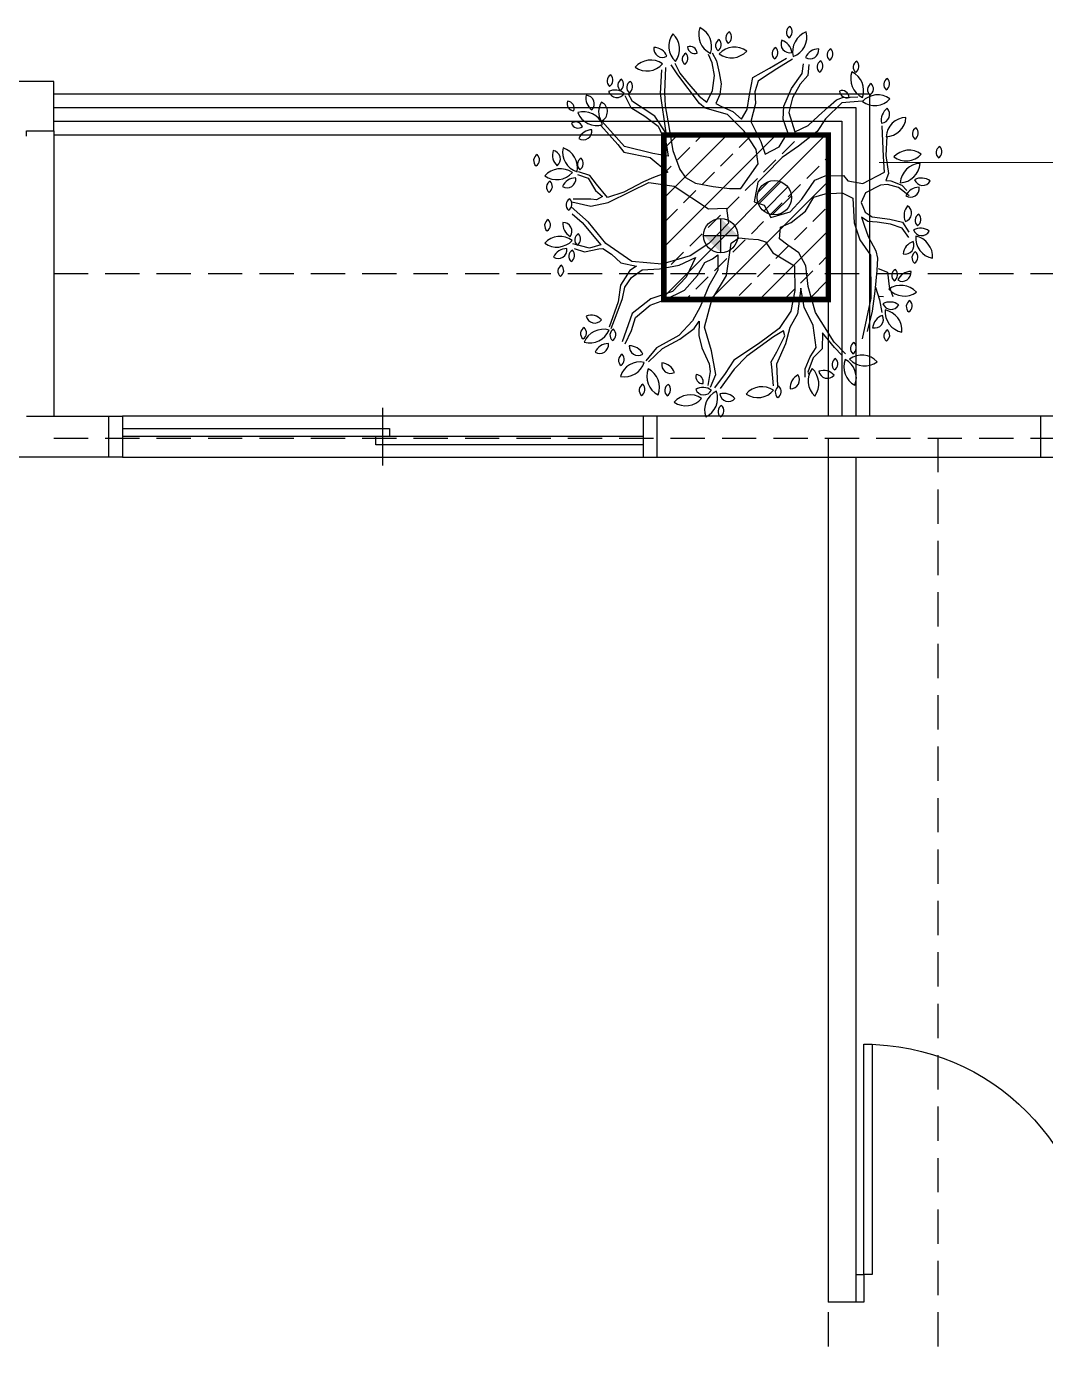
# Model space of a CAD drawing. Extents: x 489590 to 931630, y 16852 to 52972.
# Drawn here: x 493977.6 to 494349.4, y 52032 to 52513.4 of the extents above; entities that cross this region are included whole.
import ezdxf

# ---------------------------------------------------------------- set-up
doc = ezdxf.new("R2010")
doc.units = 0
doc.header["$LTSCALE"] = 50
doc.linetypes.add('1', pattern=[0.375, 0.25, -0.125])
for name, color, linetype in [('ASP_4', 4, 'Continuous'), ('BEAM', 6, 'Continuous'), ('FURN', 4, 'Continuous'), ('IRR-SYM', 6, 'Continuous'), ('L-L', 7, 'Continuous'), ('L-植栽', 72, 'Continuous'), ('OPEN', 5, 'Continuous'), ('WALL', 2, 'Continuous'), ('WALL2', 3, 'Continuous')]:
    doc.layers.add(name, color=color, linetype=linetype)
doc.layers.add('植栽', color=94, linetype='Continuous', lineweight=13)

# ---------------------------------------------------------------- blocks, each defined once
blk = doc.blocks.new('$PDS00100RS06Y008C00008C10')
at = {"color": 0, "linetype": 'Continuous'}
for p, q in [((42, 89), (39, 89)), ((39, 89), (39, 5)), ((42, 5), (42, 89)), ((-45, 5), (-42, 5)), ((-42, 5), (-42, -5)), ((39, 5), (42, 5)), ((45, 5), (42, 5)), ((42, 5), (42, -5)), ((-42, -5), (-45, -5)), ((42, -5), (45, -5))]:
    blk.add_line(p, q, dxfattribs=at)
blk.add_arc((42, 5), 84, 90, 180, dxfattribs=at)
blk = doc.blocks.new('$PWS002115O0FFK0DW00008C2')
at = {"color": 0, "linetype": 'Continuous'}
for p, q in [((0, -10.5), (0, 10.5)), ((-100, 7.5), (-95, 7.5)), ((-95, 7.5), (-95, -7.5)), ((95, 7.5), (-95, 7.5)), ((100, 7.5), (95, 7.5)), ((95, 7.5), (95, -7.5)), ((-95, 3), (2.5, 3)), ((95, 0), (-95, 0)), ((-2.5, -3), (-2.5, 0)), ((2.5, 3), (2.5, 0)), ((95, -3), (-2.5, -3)), ((-95, -7.5), (-100, -7.5)), ((-95, -7.5), (95, -7.5)), ((95, -7.5), (100, -7.5))]:
    blk.add_line(p, q, dxfattribs=at)
blk = doc.blocks.new('$PWS002115O0ASW0DW00008C2')
at = {"color": 0, "linetype": 'Continuous'}
for p, q in [((0, -10.5), (0, 10.5)), ((-70, 7.5), (-65, 7.5)), ((-65, 7.5), (-65, -7.5)), ((65, 7.5), (-65, 7.5)), ((70, 7.5), (65, 7.5)), ((65, 7.5), (65, -7.5)), ((-65, 3), (2.5, 3)), ((65, 0), (-65, 0)), ((-2.5, -3), (-2.5, 0)), ((2.5, 3), (2.5, 0)), ((65, -3), (-2.5, -3)), ((-65, -7.5), (-70, -7.5)), ((-65, -7.5), (65, -7.5)), ((65, -7.5), (70, -7.5))]:
    blk.add_line(p, q, dxfattribs=at)
blk = doc.blocks.new('A$C41D02FE1')
at = {"layer": 'L-植栽', "color": 9, "true_color": 0xc7c8ca}
for p, q in [((-18.52, 69.97), (-20.12, 73.78)), ((-18.48, 74.47), (-16.61, 70.77)), ((-41.67, 66.81), (-42.23, 55.88)), ((-39.85, 67.76), (-40.2, 56.39)), ((-34.22, 64.42), (-37.14, 69.03)), ((-35.5, 69.75), (-33.25, 65.17)), ((-17.41, 64.23), (-18.52, 69.97)), ((-16.61, 70.77), (-15.34, 65.44)), ((0.06, 63.27), (7.62, 67.48)), ((10.98, 67.17), (4.9, 63.24)), ((7.62, 67.48), (15.34, 72.1)), ((18.15, 71.55), (10.98, 67.17)), ((22.47, 65.09), (23.18, 69.52)), ((25.59, 69.16), (25.13, 64.13)), ((-24.24, 51.36), (-34.22, 64.42)), ((-33.25, 65.17), (-30.04, 61.34)), ((-30.04, 61.34), (-24.38, 54.75)), ((-18.36, 57.27), (-17.41, 64.23)), ((-15.34, 65.44), (-14.46, 60.29)), ((-14.46, 60.29), (-15.06, 55.56)), ((-1.47, 55.39), (0.06, 63.27)), ((2.4, 61.5), (0.87, 56.72)), ((4.9, 63.24), (2.4, 61.5)), ((17.62, 58.23), (22.47, 65.09)), ((21.61, 60.24), (18.13, 53.95)), ((25.13, 64.13), (21.61, 60.24)), ((-58.29, 55.01), (-55.68, 49.55)), ((-54.89, 52.3), (-56.77, 56)), ((-42.23, 55.88), (-39.58, 38.03)), ((-40.2, 56.39), (-39.9, 50.31)), ((-24.38, 54.75), (-20.98, 52.03)), ((-20.98, 52.03), (-18.36, 57.27)), ((-15.06, 55.56), (-16.84, 51.36)), ((-2.54, 48.73), (-1.47, 55.39)), ((0.87, 56.72), (1.2, 51.34)), ((14.21, 50.24), (17.62, 58.23)), ((38.15, 53.04), (40.88, 54.19)), ((40.88, 54.19), (47.9, 54.37)), ((-55.68, 49.55), (-49.23, 45.7)), ((-44.66, 45.55), (-54.89, 52.3)), ((-39.9, 50.31), (-38.68, 43.57)), ((-21.77, 49.29), (-24.24, 51.36)), ((-11.52, 46.34), (-21.77, 49.29)), ((-16.84, 51.36), (-14.33, 49.99)), ((-14.33, 49.99), (-9.17, 47.68)), ((-5.14, 44.19), (-2.54, 48.73)), ((1.2, 51.34), (-0.87, 43.23)), ((13.84, 44.22), (14.21, 50.24)), ((18.13, 53.95), (16.39, 47.36)), ((29.93, 45.79), (34.38, 49.73)), ((40.65, 51.68), (33.09, 44.37)), ((34.38, 49.73), (38.15, 53.04)), ((49.87, 52.48), (40.65, 51.68)), ((-58.53, 31.8), (-68.85, 43.34)), ((-49.23, 45.7), (-43.09, 41.03)), ((-39.58, 38.03), (-44.66, 45.55)), ((-38.68, 43.57), (-36.53, 29.99)), ((-3.87, 38.86), (-11.52, 46.34)), ((-9.17, 47.68), (-5.14, 44.19)), ((-0.87, 43.23), (3.61, 34.07)), ((16.02, 38.24), (13.84, 44.22)), ((16.39, 47.36), (19.13, 38.51)), ((25.31, 41.44), (29.93, 45.79)), ((33.09, 44.37), (29.37, 38.66)), ((-69.33, 41.41), (-61.46, 32.64)), ((-43.09, 41.03), (-39.5, 33.23)), ((1.59, 30.46), (-3.87, 38.86)), ((12, 31.72), (16.02, 38.24)), ((19.13, 38.51), (25.31, 41.44)), ((29.37, 38.66), (20.89, 32)), ((59.61, 27.2), (58.98, 41.22)), ((61.19, 36.49), (60.71, 27.66)), ((-61.46, 32.64), (-58.77, 29.29)), ((-45.6, 28.6), (-58.53, 31.8)), ((-39.5, 33.23), (-38.65, 27.38)), ((2.4, 23.9), (1.59, 30.46)), ((3.61, 34.07), (5.68, 28.38)), ((5.68, 28.38), (12, 31.72)), ((20.89, 32), (13.42, 26.8)), ((-58.77, 29.29), (-46.75, 26.74)), ((-46.75, 26.74), (-38.81, 20.07)), ((-38.65, 27.38), (-45.6, 28.6)), ((-36.53, 29.99), (-33.23, 21.37)), ((13.42, 26.8), (5.56, 18.67)), ((60, 20.12), (59.61, 27.2)), ((60.71, 27.66), (61.87, 19.53)), ((-79.9, 19.04), (-74.99, 17.31)), ((-74.27, 18.65), (-79.45, 20.27)), ((-71.32, 14.71), (-74.27, 18.65)), ((-38.81, 20.07), (-45.22, 17.72)), ((-33.23, 21.37), (-30.69, 17.61)), ((-5.44, 12.68), (2.4, 23.9)), ((5.56, 18.67), (2.34, 15.6)), ((28.36, 16.51), (33.02, 18.46)), ((33.02, 18.46), (41.37, 18.51)), ((41.37, 18.51), (43.29, 16.22)), ((50.25, 14.99), (60, 20.12)), ((61.87, 19.53), (60.66, 16.26)), ((-74.99, 17.31), (-71.71, 11.79)), ((-66.18, 8.59), (-71.32, 14.71)), ((-49.87, 15.77), (-58.81, 10.98)), ((-55.44, 11.37), (-47.47, 15.4)), ((-45.22, 17.72), (-49.87, 15.77)), ((-47.47, 15.4), (-35.82, 13.73)), ((-35.82, 13.73), (-20.21, 3.38)), ((-30.69, 17.61), (-26.08, 15.06)), ((-26.08, 15.06), (-18.06, 13.59)), ((-18.06, 13.59), (-10.56, 12.6)), ((-10.56, 12.6), (-5.44, 12.68)), ((2.34, 15.6), (0.64, 6.61)), ((22.36, 7.79), (28.36, 16.51)), ((43.29, 16.22), (50.25, 14.99)), ((58.29, 14.23), (51.42, 10.66)), ((61.4, 14.5), (58.29, 14.23)), ((60.66, 16.26), (62.94, 16.19)), ((66.46, 13.17), (61.4, 14.5)), ((62.94, 16.19), (67.98, 14.16)), ((71.29, 9.34), (66.46, 13.17)), ((67.98, 14.16), (70.31, 11.68)), ((-82.52, 6.61), (-73.87, 4.67)), ((-73.89, 7.77), (-81.96, 7.83)), ((-71.2, 7.51), (-73.89, 7.77)), ((-73.87, 4.67), (-65.87, 6.31)), ((-71.71, 11.79), (-68.59, 8.96)), ((-68.59, 8.96), (-71.2, 7.51)), ((-58.81, 10.98), (-66.18, 8.59)), ((-65.87, 6.31), (-55.44, 11.37)), ((0.64, 6.61), (5.16, 5.05)), ((17.02, 2.1), (22.36, 7.79)), ((24.03, 2.28), (27.78, 8.68)), ((27.78, 8.68), (32.96, 10.16)), ((32.96, 10.16), (40.79, 10.69)), ((40.79, 10.69), (45.67, 8.25)), ((45.67, 8.25), (46.17, -2.92)), ((51.42, 10.66), (49.36, 6.35)), ((49.36, 6.35), (51.21, 1.95)), ((-74.97, -2.69), (-82.74, 4.24)), ((-82.36, 1.11), (-77.8, -2.84)), ((-20.21, 3.38), (-11.99, 3.73)), ((-11.99, 3.73), (-11.05, -3.12)), ((5.16, 5.05), (8.17, -0.58)), ((8.17, -0.58), (17.02, 2.1)), ((17.5, -2.87), (24.03, 2.28)), ((51.21, 1.95), (54.36, -0.18)), ((-77.8, -2.84), (-69.32, -13.08)), ((-67.01, -12.46), (-74.97, -2.69)), ((-11.05, -3.12), (-20.03, -12.41)), ((12.23, -10.26), (12.57, -4.94)), ((12.57, -4.94), (17.5, -2.87)), ((46.17, -2.92), (48.82, -10.78)), ((52.39, -2.39), (49.63, -0.44)), ((49.63, -0.44), (50.84, -4.07)), ((50.84, -4.07), (52.65, -9.17)), ((56.68, -2.65), (52.39, -2.39)), ((54.36, -0.18), (62.52, -1.24)), ((62.84, -3.52), (56.68, -2.65)), ((62.52, -1.24), (68.26, -2.62)), ((68.15, -5.43), (62.84, -3.52)), ((71.21, -9.66), (68.15, -5.43)), ((68.26, -2.62), (71.17, -7.27)), ((-9.79, -12.25), (-6.33, -9.77)), ((-6.33, -9.77), (-1.91, -10.33)), ((-1.91, -10.33), (2.39, -10.6)), ((2.39, -10.6), (5.72, -11.62)), ((5.72, -11.62), (9.15, -16.73)), ((16.02, -13.15), (12.23, -10.26)), ((48.82, -10.78), (53.66, -17.72)), ((52.65, -9.17), (56.03, -15.69)), ((-74.5, -14.56), (-82.09, -12.57)), ((-81.5, -14.74), (-76.72, -16.18)), ((-76.72, -16.18), (-70.2, -14.83)), ((-69.32, -13.08), (-74.5, -14.56)), ((-70.2, -14.83), (-68.31, -14.73)), ((-68.31, -14.73), (-64.37, -17.21)), ((-55.22, -20.61), (-67.01, -12.46)), ((-64.37, -17.21), (-60.09, -21.28)), ((-20.03, -12.41), (-28.6, -18.08)), ((-18.42, -19.32), (-15.92, -17.59)), ((-15.92, -17.59), (-15.93, -24.49)), ((-11.99, -26.97), (-9.79, -12.25)), ((9.15, -16.73), (19.01, -22.59)), ((21, -16.59), (16.02, -13.15)), ((24.13, -22.52), (21, -16.59)), ((53.66, -17.72), (53.83, -37.31)), ((56.03, -15.69), (56.84, -19.15)), ((-60.09, -21.28), (-53.02, -22.79)), ((-53.02, -22.79), (-56.06, -24.77)), ((-41.53, -21.78), (-55.22, -20.61)), ((-50.39, -24.45), (-42.56, -23.93)), ((-42.56, -23.93), (-33.61, -22.25)), ((-28.6, -18.08), (-41.53, -21.78)), ((-33.61, -22.25), (-26.07, -18.73)), ((-26.07, -18.73), (-30.33, -27.76)), ((-25.18, -26.99), (-21.85, -21.11)), ((-21.85, -21.11), (-18.42, -19.32)), ((19.01, -22.59), (19.24, -33.88)), ((25.23, -32.06), (24.13, -22.52)), ((56.84, -19.15), (56.61, -24.76)), ((57.19, -23.83), (61.43, -25.49)), ((-56.06, -24.77), (-60.35, -31.4)), ((-58.37, -32.28), (-55.37, -27.92)), ((-55.37, -27.92), (-50.39, -24.45)), ((-30.33, -27.76), (-36.64, -34.21)), ((-31.1, -33.61), (-25.18, -26.99)), ((-15.93, -24.49), (-19.98, -31.71)), ((-18.62, -38.03), (-11.99, -26.97)), ((56.61, -24.76), (55.71, -34.11)), ((61.43, -25.49), (62.25, -32.05)), ((-60.35, -31.4), (-61.33, -39.05)), ((-59.39, -37.54), (-58.37, -32.28)), ((-36.64, -34.21), (-46.46, -37.64)), ((-40.16, -38.1), (-31.1, -33.61)), ((-19.98, -31.71), (-24, -41.32)), ((19.24, -33.88), (17.39, -43.28)), ((21.98, -32.73), (20.44, -44.41)), ((23.38, -41.45), (21.98, -32.73)), ((28.54, -43.78), (25.23, -32.06)), ((55.71, -34.11), (54.41, -43.27)), ((55.92, -32.29), (57.7, -38.1)), ((62.25, -32.05), (63.82, -36.56)), ((-61.33, -39.05), (-65.55, -50.48)), ((-62.25, -45.29), (-59.39, -37.54)), ((-46.46, -37.64), (-54.94, -44.3)), ((-53.53, -46.13), (-46.85, -40.56)), ((-46.85, -40.56), (-40.16, -38.1)), ((-24, -41.32), (-27.48, -47.61)), ((-22.07, -50.52), (-18.62, -38.03)), ((27.5, -49.73), (23.38, -41.45)), ((53.83, -37.31), (49.81, -55.87)), ((57.64, -36.4), (59.65, -36.59)), ((57.7, -38.1), (58.82, -43.83)), ((-64.63, -51.12), (-62.25, -45.29)), ((-54.94, -44.3), (-59.49, -57.25)), ((-55.24, -52.01), (-53.53, -46.13)), ((-27.48, -47.61), (-33.67, -54.35)), ((-26.67, -51.07), (-24.52, -47.75)), ((-24.52, -47.75), (-24.65, -54.35)), ((17.39, -43.28), (11.96, -51.07)), ((20.44, -44.41), (16.96, -50.7)), ((37.16, -57.4), (28.54, -43.78)), ((54.41, -43.27), (52.16, -52.5)), ((-58.18, -58.07), (-55.24, -52.01)), ((-33.32, -55.93), (-26.67, -51.07)), ((-18.86, -61.25), (-22.07, -50.52)), ((11.96, -51.07), (2.67, -58.08)), ((14.07, -52.26), (9.39, -54.91)), ((14.66, -54.43), (14.07, -52.26)), ((16.96, -50.7), (14.92, -58.11)), ((28.85, -59.86), (27.5, -49.73)), ((31.81, -53.1), (31.66, -60.41)), ((37.19, -59.8), (31.81, -53.1)), ((-43.85, -59.99), (-48.79, -65.87)), ((-33.67, -54.35), (-43.85, -59.99)), ((-41.17, -60.26), (-33.32, -55.93)), ((-24.65, -54.35), (-23.25, -59.98)), ((-23.25, -59.98), (-19.9, -67.2)), ((2.67, -58.08), (-8.67, -65.59)), ((9.39, -54.91), (-2.67, -63.76)), ((14.92, -58.11), (10.78, -67.44)), ((11, -61.83), (14.66, -54.43)), ((26.12, -64.11), (28.85, -59.86)), ((42.2, -62.67), (37.16, -57.4)), ((40.56, -63.22), (37.19, -59.8)), ((-47.61, -66.4), (-41.17, -60.26)), ((-16.87, -72.13), (-18.86, -61.25)), ((-8.67, -65.59), (-12.54, -71.7)), ((-2.67, -63.76), (-8.56, -69.69)), ((8.4, -66.36), (11, -61.83)), ((23.89, -69.52), (26.12, -64.11)), ((27.59, -64.53), (25.17, -71.06)), ((31.66, -60.41), (27.59, -64.53)), ((-19.37, -70.77), (-20.57, -77.14)), ((-19.9, -67.2), (-19.37, -70.77)), ((-19.31, -77.87), (-16.87, -72.13)), ((-12.54, -71.7), (-17.41, -78.19)), ((-8.56, -69.69), (-14.83, -78.52)), ((8.71, -68.65), (8.4, -66.36)), ((9.45, -77.31), (8.71, -68.65)), ((10.78, -67.44), (11.33, -77.2)), ((23.87, -73.32), (23.89, -69.52)), ((25.17, -71.06), (25.67, -72.23))]:
    blk.add_line(p, q, dxfattribs=at)
for centre, radius, start, end in [((-15.21, 82.75), 9.45, 160.14448, 244.08282), ((-28.23, 77.46), 9.45, 340.1443, 64.083), ((18.45, 83.76), 3.13, 117.80405, 230.45714), ((14.62, 84.15), 3.36, 303.21759, 45.04361), ((-28.87, 77.52), 9.45, 143.55563, 227.49397), ((-42.86, 76.17), 9.45, 323.55545, 47.49415), ((-13.86, 77.79), 3.13, 117.80405, 230.45714), ((-17.69, 78.19), 3.36, 303.21759, 45.04361), ((-9.19, 81.22), 3.13, 117.80405, 230.45714), ((-13.03, 81.61), 3.36, 303.21759, 45.04361), ((16.82, 78.48), 3.96, 153.65332, 283.88777), ((11.19, 73.96), 6.62, 5.88348, 71.65761), ((27.6, 75.1), 9.45, 109.84916, 193.78749), ((15.21, 81.73), 9.45, 289.84897, 13.78768), ((-41.19, 76.34), 3.96, 170.85204, 301.08648), ((-45.23, 70.35), 6.62, 23.08219, 88.85632), ((-29.07, 71.57), 3.13, 117.80405, 230.45714), ((-32.9, 71.96), 3.36, 303.21759, 45.04361), ((-28.56, 74.29), 3.13, 0.03054, 112.68364), ((-26.43, 77.49), 3.36, 185.44408, 287.2701), ((-8.34, 67.69), 9.45, 53.55545, 137.49415), ((-9.7, 81.68), 9.45, 233.55563, 317.49397), ((11.9, 74.13), 3.13, 117.80405, 230.45714), ((8.07, 74.53), 3.36, 303.21759, 45.04361), ((26.12, 75.75), 3.96, 237.64062, 7.87506), ((30.03, 69.67), 6.62, 89.87078, 155.6449), ((37.02, 73.56), 3.13, 117.80405, 230.45714), ((33.19, 73.96), 3.36, 303.21759, 45.04361), ((-46.51, 61.73), 9.45, 55.19714, 139.13585), ((-48.26, 75.67), 9.45, 235.19733, 319.13567), ((32.45, 68.05), 3.13, 117.80405, 230.45714), ((28.61, 68.44), 3.36, 303.21759, 45.04361), ((48.9, 67.96), 3.13, 117.80405, 230.45714), ((45.07, 68.36), 3.36, 303.21759, 45.04361), ((-63.32, 61.63), 3.13, 117.80405, 230.45714), ((-67.15, 62.02), 3.36, 303.21759, 45.04361), ((-58.4, 59.72), 3.13, 117.80405, 230.45714), ((-62.23, 60.11), 3.36, 303.21759, 45.04361), ((-54.36, 58.7), 3.13, 117.80405, 230.45714), ((-58.2, 59.1), 3.36, 303.21759, 45.04361), ((54.11, 62.63), 9.45, 160.14448, 244.08282), ((41.1, 57.34), 9.45, 340.1443, 64.083), ((55.47, 57.67), 3.13, 117.80405, 230.45714), ((51.63, 58.06), 3.36, 303.21759, 45.04361), ((62.81, 60.04), 3.13, 117.80405, 230.45714), ((58.98, 60.44), 3.36, 303.21759, 45.04361), ((-69.49, 53.87), 6.62, 168.5122, 234.28632), ((-76.22, 51.23), 3.96, 316.28204, 86.51648), ((-62.81, 50.92), 6.62, 50.32875, 116.10287), ((-61.96, 58.09), 3.96, 198.09859, 328.33303), ((40.76, 54.16), 3.13, 0.03054, 112.68364), ((42.89, 57.37), 3.36, 185.44408, 287.2701), ((56.93, 45.87), 9.45, 53.55545, 137.49415), ((-81.55, 51.24), 3.13, 157.30913, 269.96222), ((-84.76, 49.1), 3.36, 342.72267, 84.54868), ((-62.36, 47.55), 7.94, 146.16412, 211.93824), ((-71.03, 47.69), 4.75, 293.93396, 64.1684), ((55.58, 59.86), 9.45, 233.55563, 317.49397), ((65.19, 43.89), 6.62, 126.72361, 192.49774), ((58.42, 46.41), 3.96, 274.49346, 44.7279), ((-80.8, 39.62), 3.36, 22.67208, 124.4981), ((-79.71, 43.32), 3.13, 197.25854, 309.91164), ((-77.19, 38.18), 9.45, 22.35298, 106.29169), ((-71.1, 50.84), 9.45, 202.35317, 286.2915), ((70.2, 35.58), 9.45, 92.19767, 176.13638), ((60.41, 45.66), 9.45, 272.19786, 356.13619), ((-73.36, 32.78), 6.62, 89.87078, 155.6449), ((-77.27, 38.86), 3.96, 237.64062, 7.87506), ((75.93, 37.57), 3.13, 117.80405, 230.45714), ((72.09, 37.96), 3.36, 303.21759, 45.04361), ((-77.27, 29.28), 9.45, 168.38502, 252.32335), ((-89.39, 22.18), 9.45, 348.38483, 72.32354), ((71.21, 20.65), 9.45, 53.55545, 137.49415), ((86.73, 29.02), 3.13, 117.80405, 230.45714), ((82.9, 29.41), 3.36, 303.21759, 45.04361), ((-96.81, 25.36), 3.13, 117.80405, 230.45714), ((-100.65, 25.75), 3.36, 303.21759, 45.04361), ((-84.7, 27.87), 6.62, 161.42488, 227.19901), ((-91.7, 26.09), 3.96, 309.19473, 79.42917), ((-76.83, 23.65), 3.13, 117.80405, 230.45714), ((-80.66, 24.04), 3.36, 303.21759, 45.04361), ((69.86, 34.63), 9.45, 233.55563, 317.49397), ((66.86, 24.71), 9.45, 272.19786, 356.13619), ((76.65, 14.63), 9.45, 92.19767, 176.13638), ((-87.67, 12.19), 9.45, 55.19714, 139.13585), ((-89.42, 26.13), 9.45, 235.19733, 319.13567), ((-90.91, 13.27), 3.13, 117.80405, 230.45714), ((-94.74, 13.67), 3.36, 303.21759, 45.04361), ((-84.67, 16.9), 3.96, 237.64062, 7.87506), ((-80.76, 10.83), 6.62, 89.87078, 155.6449), ((75.82, 6.58), 6.62, 89.87078, 155.6449), ((71.91, 12.65), 3.96, 237.64062, 7.87506), ((76.9, 10.83), 6.62, 52.65329, 118.42742), ((77.46, 18.03), 3.96, 200.42314, 330.65758), ((-82.01, 5.16), 3.13, 117.80405, 230.45714), ((-85.84, 5.55), 3.36, 303.21759, 45.04361), ((75.59, 0.42), 6.62, 138.70544, 204.47957), ((68.44, 1.47), 3.96, 286.47529, 56.70973), ((77.16, -1.88), 3.13, 117.80405, 230.45714), ((73.33, -1.48), 3.36, 303.21759, 45.04361), ((-91.79, -4.28), 3.13, 117.80405, 230.45714), ((-95.63, -3.89), 3.36, 303.21759, 45.04361), ((-80, -3.43), 6.62, 174.67309, 240.44722), ((-86.41, -6.77), 3.96, 322.44294, 92.67738), ((76.47, -12.04), 6.62, 53.01816, 118.79229), ((-87.92, -18.59), 9.45, 53.55545, 137.49415), ((-89.27, -4.6), 9.45, 233.55563, 317.49397), ((-78.03, -10.77), 3.13, 117.80405, 230.45714), ((-81.87, -10.38), 3.36, 303.21759, 45.04361), ((69.53, -13.28), 3.96, 256.06472, 26.29916), ((75.16, -17.81), 6.62, 108.29488, 174.06901), ((76.99, -4.84), 3.96, 200.78801, 331.02245), ((83.7, -9.86), 9.45, 175.17918, 259.11752), ((72.5, -18.35), 9.45, 355.17899, 79.1177), ((-88.72, -15.28), 3.96, 237.64062, 7.87506), ((-84.81, -21.35), 6.62, 89.87078, 155.6449), ((-80.77, -18.24), 3.13, 117.80405, 230.45714), ((-84.61, -17.84), 3.36, 303.21759, 45.04361), ((75.7, -18.92), 3.13, 117.80405, 230.45714), ((71.86, -18.52), 3.36, 303.21759, 45.04361), ((-85.74, -25.02), 3.13, 117.80405, 230.45714), ((-89.57, -24.63), 3.36, 303.21759, 45.04361), ((66.46, -26.98), 3.13, 117.80405, 230.45714), ((62.63, -26.59), 3.36, 303.21759, 45.04361), ((68.22, -25.69), 3.96, 237.64062, 7.87506), ((72.13, -31.76), 6.62, 89.87078, 155.6449), ((67.6, -40.9), 9.45, 42.25242, 126.19113), ((69.02, -26.92), 9.45, 222.2526, 306.19094), ((62.55, -45.68), 6.62, 53.01816, 118.79229), ((63.07, -38.48), 3.96, 200.78801, 331.02245), ((73.12, -41.2), 3.13, 117.80405, 230.45714), ((69.29, -40.8), 3.36, 303.21759, 45.04361), ((-73.74, -51.73), 6.62, 43.66989, 109.44401), ((-72.06, -44.7), 3.96, 191.43973, 321.67417), ((55.61, -46.92), 3.96, 256.06472, 26.29916), ((61.24, -51.45), 6.62, 108.29488, 174.06901), ((69.78, -43.51), 9.45, 175.17918, 259.11752), ((58.58, -51.99), 9.45, 355.17899, 79.1177), ((-75.39, -53.48), 3.13, 117.80405, 230.45714), ((-79.22, -53.09), 3.36, 303.21759, 45.04361), ((-68.1, -60.93), 9.45, 74.31578, 158.25449), ((-74.32, -48.33), 9.45, 254.31597, 338.2543), ((-62, -54.18), 3.13, 117.80405, 230.45714), ((-65.84, -53.79), 3.36, 303.21759, 45.04361), ((62.91, -54.5), 3.13, 117.80405, 230.45714), ((59.07, -54.11), 3.36, 303.21759, 45.04361), ((-69.78, -58.58), 3.96, 237.64062, 7.87506), ((-65.87, -64.65), 6.62, 89.87078, 155.6449), ((-52.37, -59.51), 3.96, 173.11796, 303.3524), ((-56.17, -65.65), 6.62, 25.34811, 91.12224), ((47.61, -60.28), 3.13, 117.80405, 230.45714), ((43.78, -59.89), 3.36, 303.21759, 45.04361), ((-58.09, -65.66), 3.13, 117.80405, 230.45714), ((-61.93, -65.26), 3.36, 303.21759, 45.04361), ((39.24, -67.59), 3.13, 117.80405, 230.45714), ((35.4, -67.2), 3.36, 303.21759, 45.04361), ((50.91, -68.64), 9.45, 158.70333, 242.64167), ((37.76, -73.6), 9.45, 338.70314, 62.64185), ((49.72, -72.73), 9.45, 42.25242, 126.19113), ((51.14, -58.75), 9.45, 222.2526, 306.19094), ((-51.38, -75.84), 9.45, 78.31685, 162.25555), ((-58.47, -63.71), 9.45, 258.31703, 342.25537), ((-38.86, -72.96), 9.45, 158.70333, 242.64167), ((-52.01, -77.92), 9.45, 338.70314, 62.64185), ((-37.58, -67.65), 3.96, 168.50706, 298.7415), ((-41.87, -73.47), 6.62, 20.73722, 86.51135), ((-22.85, -73.15), 3.13, 160.81138, 273.46448), ((-25.92, -75.47), 3.36, 346.22492, 88.05094), ((34.63, -74.94), 9.45, 143.55563, 227.49397), ((20.64, -76.29), 9.45, 323.55545, 47.49415), ((32.24, -76.89), 6.62, 42.76765, 108.54178), ((34.02, -69.89), 3.96, 190.53749, 320.77194), ((-48.67, -79.31), 3.13, 117.80405, 230.45714), ((-52.51, -78.92), 3.36, 303.21759, 45.04361), ((-37, -79.36), 3.13, 117.80405, 230.45714), ((-40.83, -78.97), 3.36, 303.21759, 45.04361), ((-22.74, -84.65), 6.62, 54.13399, 119.90812), ((4.24, -87.1), 9.45, 56.04389, 139.98259), ((13.39, -80.24), 3.13, 117.80405, 230.45714), ((9.56, -79.84), 3.36, 303.21759, 45.04361), ((23.68, -78.11), 6.62, 118.35133, 184.12546), ((17.35, -74.63), 3.96, 266.12118, 36.35562), ((-28.61, -90.82), 9.45, 56.04389, 139.98259), ((-30.56, -76.91), 9.45, 236.04407, 319.98241), ((-22.37, -77.44), 3.96, 201.90383, 332.13828), ((-12.52, -88.31), 9.45, 115.11977, 199.05811), ((-25.47, -82.84), 9.45, 295.11959, 19.05829), ((-13.21, -87.33), 6.62, 39.98941, 105.76353), ((-11.08, -80.43), 3.96, 187.75925, 317.99369), ((2.28, -73.18), 9.45, 236.04407, 319.98241), ((-12.74, -88.94), 3.13, 117.80405, 230.45714), ((-16.58, -88.55), 3.36, 303.21759, 45.04361)]:
    blk.add_arc(centre, radius, start, end, dxfattribs=at)
blk = doc.blocks.new('A$C08B9331C')
at = {"layer": 'IRR-SYM', "true_color": 0xc7c8ca}
h = blk.add_hatch(dxfattribs=at)
h.set_pattern_fill('ANSI31', color=9, style=0)
h.set_pattern_definition([(45, (-189994.9817, -28407.6106), (-2.24506403, 2.24506403), [])])
edge = h.paths.add_edge_path()
edge.add_arc((172.82, 79.94), 6.25, 0, 360)
at = {"layer": 'L-植栽', "true_color": 0xc7c8ca}
h = blk.add_hatch(dxfattribs=at)
h.set_pattern_fill('ANSI33', color=9, scale=2, style=0)
h.set_pattern_definition([(45, (-100486.675, -29096.245), (-8.9802561, 8.9802561), []), (45, (-100477.695, -29096.245), (-8.9802561, 8.9802561), [6.35, -3.175])])
h.paths.add_polyline_path([(192.48, 102.78), (132.48, 102.78), (133.1, 42.78), (192.48, 42.78)])
at = {"layer": 'IRR-SYM', "color": 9, "true_color": 0xc7c8ca}
for p, q in [((153.26, 59.84), (153.26, 72.35)), ((147.01, 66.09), (159.52, 66.09))]:
    blk.add_line(p, q, dxfattribs=at)
for centre in [(172.82, 79.94), (153.26, 66.09)]:
    blk.add_circle(centre, 6.25, dxfattribs=at)
for points in [[(159.52, 66.09), (153.26, 66.09), (153.26, 72.35)], [(153.26, 59.84), (153.26, 66.09), (147.01, 66.09)]]:
    blk.add_solid(points, dxfattribs=at)
at = {"layer": 'L-植栽', "color": 9, "true_color": 0xc7c8ca, "const_width": 2}
blk.add_lwpolyline([(192.48, 102.78), (132.48, 102.78), (132.48, 42.78), (192.48, 42.78)], close=True, dxfattribs=at)
at = {"layer": '植栽', "color": 9, "lineweight": -3, "true_color": 0xc7c8ca, "xscale": 0.8, "yscale": 0.8, "zscale": 0.8}
blk.add_blockref('A$C41D02FE1', (164.94, 73.12), dxfattribs=at)
blk = doc.blocks.new('A$C05A63BC5')
at = {"layer": 'ASP_4', "color": 9, "true_color": 0xc7c8ca}
for points in [[(110, 1110.5), (407.5, 1110.5), (407.5, 993)], [(110, 1105.5), (402.5, 1105.5), (402.5, 993)], [(110, 1100.5), (397.5, 1100.5), (397.5, 993)], [(110, 1095.5), (392.5, 1095.5), (392.5, 993)]]:
    blk.add_lwpolyline(points, dxfattribs=at)
at = {"layer": 'FURN', "color": 9, "lineweight": 0, "true_color": 0xc7c8ca}
blk.add_line((411, 1085.5), (644.5, 1085.5), dxfattribs=at)
at = {"layer": 'WALL', "color": 9, "true_color": 0xc7c8ca}
blk.add_line((110, 1097), (110, 993), dxfattribs=at)
for points in [[(110, 1115), (0, 1115), (0, 1095)], [(100, 1095), (100, 1097), (110, 1097), (110, 1115)], [(100, 993), (130, 993), (130, 978), (55, 978)]]:
    blk.add_lwpolyline(points, dxfattribs=at)
blk.add_lwpolyline([(470, 993), (330, 993), (330, 978), (470, 978)], close=True, dxfattribs=at)
at = {"layer": 'WALL2', "color": 9, "true_color": 0xc7c8ca}
for p, q in [((392.5, 978), (392.5, 670)), ((402.5, 978), (402.5, 670)), ((402.5, 670), (392.5, 670))]:
    blk.add_line(p, q, dxfattribs=at)
at = {"layer": 'OPEN', "color": 9, "true_color": 0xc7c8ca}
blk.add_blockref('$PWS002115O0FFK0DW00008C2', (230, 985.5), dxfattribs=at)
at = {"layer": 'OPEN', "color": 9, "true_color": 0xc7c8ca, "rotation": 180}
blk.add_blockref('$PWS002115O0ASW0DW00008C2', (540, 985.5), dxfattribs=at)
at = {"layer": 'OPEN', "color": 9, "true_color": 0xc7c8ca, "xscale": -1}
blk.add_blockref('$PDS00100RS06Y008C00008C10', (447.5, 675), dxfattribs=at)
at = {"layer": '植栽', "color": 9, "true_color": 0xc7c8ca}
blk.add_blockref('A$C08B9331C', (200.02, 992.72), dxfattribs=at)

msp = doc.modelspace()

# ---------------------------------------------------------------- linework, layer by layer
at = {"layer": 'BEAM', "linetype": '1'}
for p, q in [((493987.59, 52423.29, -120958.98), (494697.59, 52423.29, -120958.98)), ((493987.59, 52363.29, -120958.98), (494697.59, 52363.29, -120958.98)), ((494270.08, 52363.29, -120958.98), (494270.08, 51488.29, -120958.98)), ((494310.08, 52363.29, -120958.98), (494310.08, 51488.29, -120958.98))]:
    msp.add_line(p, q, dxfattribs=at)

# ---------------------------------------------------------------- block references
at = {"layer": 'L-L', "lineweight": -3}
msp.add_blockref('A$C05A63BC5', (493877.59, 51378.29, -120958.98), dxfattribs=at)

doc.saveas('drawing.dxf')
